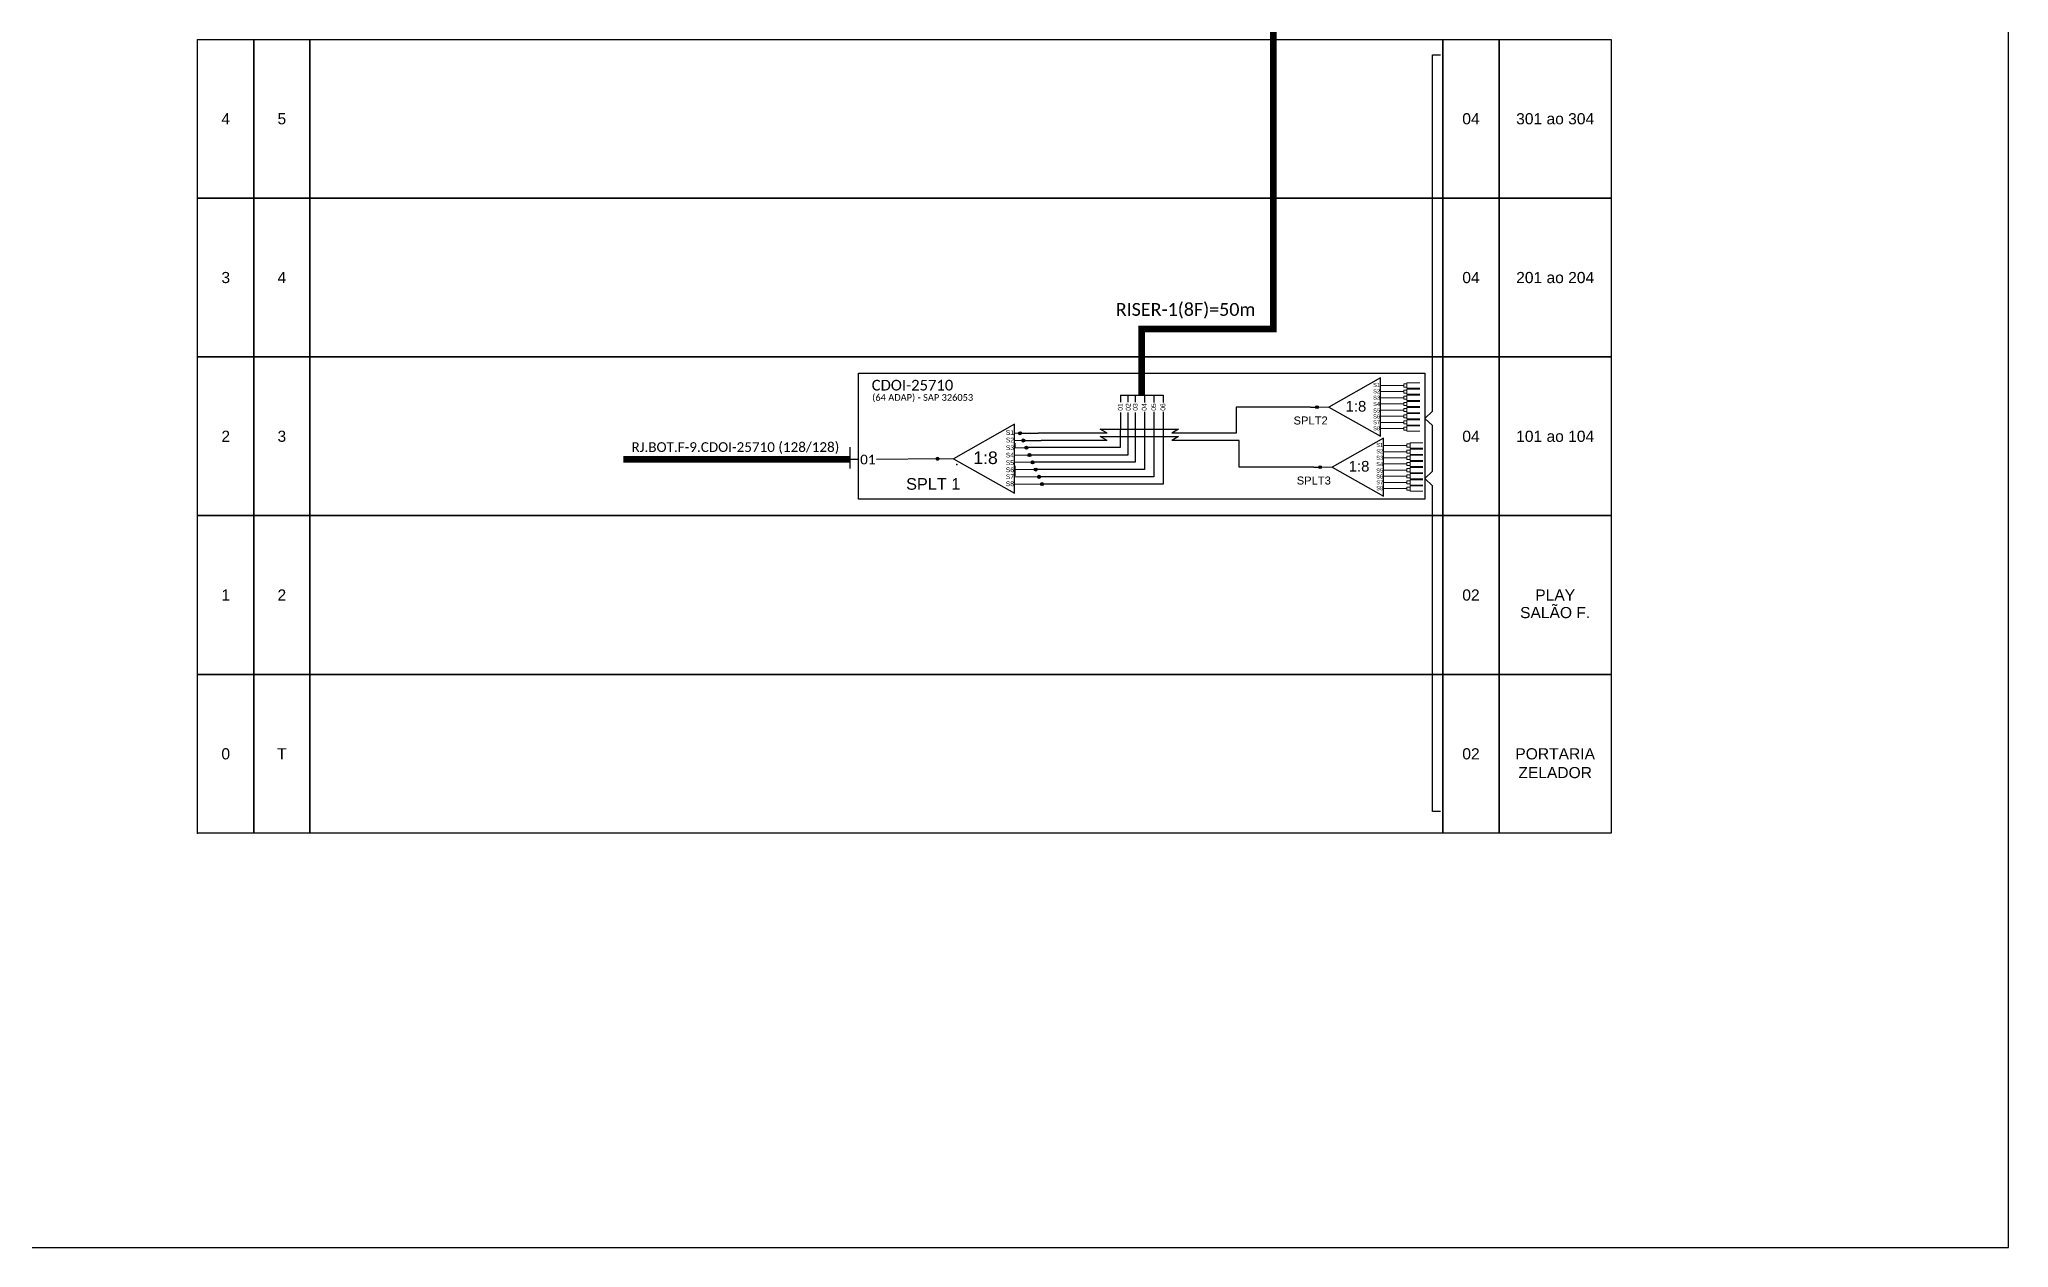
# Model space of a CAD drawing. Extents: x -89 to 1777, y 705 to 1299.
# Drawn here: x 1370.7 to 1776.7, y 705 to 954.2 of the extents above; entities that cross this region are included whole.
import ezdxf
from ezdxf.enums import TextEntityAlignment as Align

# ---------------------------------------------------------------- set-up
doc = ezdxf.new("R2010")
doc.units = 0
doc.styles.add('ARIAL', font='arial.ttf')
doc.styles.get("Standard").update_dxf_attribs({"font": 'arial.ttf'})
doc.styles.add('WMF-Calibri0', font='calibri.ttf')
doc.linetypes.add('RESERVA', pattern='A,0.5,-0.15,["RESERVA",Standard,S=0.18,R=0,X=0,Y=-0.1],-1.3', length=1.95)

# ---------------------------------------------------------------- blocks, each defined once
blk = doc.blocks.new('SPLT_1-8_SC-APC')
at = {"color": 1}
blk.add_lwpolyline([(-7.37, -2.1), (-17.04, -7.55), (-7.37, -13), (-7.37, -2.1)], dxfattribs=at)
at = {"color": 3, "lineweight": 0}
for points in [[(-2.99, -3.51), (-7.37, -3.51)], [(-2.41, -3.02), (-2.41, -4)], [(-2.41, -3.02), (0, -3.02)], [(-7.37, -4.66), (-2.99, -4.66)], [(-7.37, -5.82), (-2.99, -5.82)], [(-7.37, -6.97), (-2.99, -6.97)], [(-2.41, -4), (0, -4)], [(-2.41, -4.17), (-2.41, -5.16)], [(-2.41, -4.17), (0, -4.17)], [(-2.41, -5.16), (0, -5.16)], [(-2.41, -5.32), (-2.41, -6.31)], [(-2.41, -5.32), (0, -5.32)], [(-2.41, -6.31), (0, -6.31)], [(-2.41, -6.48), (-2.41, -7.46)], [(-2.41, -6.48), (0, -6.48)], [(-7.37, -8.12), (-2.99, -8.12)], [(-7.37, -9.28), (-2.99, -9.28)], [(-7.37, -10.43), (-2.99, -10.43)], [(-2.41, -7.46), (0, -7.46)], [(-2.41, -7.63), (-2.41, -8.62)], [(-2.41, -7.63), (0, -7.63)], [(-2.41, -8.62), (0, -8.62)], [(-2.41, -8.78), (-2.41, -9.77)], [(-2.41, -8.78), (0, -8.78)], [(-2.41, -9.77), (0, -9.77)], [(-2.41, -9.94), (-2.41, -10.92)], [(-2.41, -9.94), (0, -9.94)], [(-2.41, -10.92), (0, -10.92)], [(-7.37, -11.58), (-2.99, -11.58)], [(-2.41, -11.09), (-2.41, -12.08)], [(-2.41, -11.09), (0, -11.09)], [(-2.41, -12.08), (0, -12.08)]]:
    blk.add_lwpolyline(points, dxfattribs=at)
for points in [[(-2.99, -3.22), (-2.41, -3.22), (-2.41, -3.8), (-2.99, -3.8)], [(-2.99, -4.38), (-2.41, -4.38), (-2.41, -4.95), (-2.99, -4.95)], [(-2.99, -5.53), (-2.41, -5.53), (-2.41, -6.1), (-2.99, -6.1)], [(-2.99, -6.68), (-2.41, -6.68), (-2.41, -7.26), (-2.99, -7.26)], [(-2.99, -7.84), (-2.41, -7.84), (-2.41, -8.41), (-2.99, -8.41)], [(-2.99, -8.99), (-2.41, -8.99), (-2.41, -9.56), (-2.99, -9.56)], [(-2.99, -10.14), (-2.41, -10.14), (-2.41, -10.72), (-2.99, -10.72)], [(-2.99, -11.3), (-2.41, -11.3), (-2.41, -11.87), (-2.99, -11.87)]]:
    blk.add_lwpolyline(points, close=True, dxfattribs=at)
at = {"color": 1, "lineweight": 0}
blk.add_lwpolyline([(-17.04, -7.55), (-19.26, -7.55)], dxfattribs=at)
at = {"color": 1, "style": 'ARIAL'}
for s, height, p in [('S1', 0.75, (-8.74, -3.78)), ('1:8', 2, (-13.91, -8.4)), ('S2', 0.75, (-8.74, -4.97)), ('S3', 0.75, (-8.74, -6.18)), ('S4', 0.75, (-8.74, -7.36)), ('S5', 0.75, (-8.74, -8.57)), ('S6', 0.75, (-8.74, -9.69)), ('S7', 0.75, (-8.74, -10.78)), ('S8', 0.75, (-8.74, -11.9))]:
    blk.add_text(s, height=height, dxfattribs=at).set_placement(p)
blk = doc.blocks.new('SPLT_1-8_DIV_DIR')
h = blk.add_hatch(color=3)
h.dxf.hatch_style = 1
edge = h.paths.add_edge_path()
edge.add_arc((12.77, 4.04), 0.242, 0, 360)
h = blk.add_hatch(color=3)
h.dxf.hatch_style = 1
edge = h.paths.add_edge_path()
edge.add_arc((13.27, 2.88), 0.242, 0, 360)
h = blk.add_hatch(color=3)
h.dxf.hatch_style = 1
edge = h.paths.add_edge_path()
edge.add_arc((13.77, 1.73), 0.242, 0, 360)
h = blk.add_hatch(color=3)
h.dxf.hatch_style = 1
edge = h.paths.add_edge_path()
edge.add_arc((14.27, 0.58), 0.242, 0, 360)
h = blk.add_hatch(color=3)
h.dxf.hatch_style = 1
edge = h.paths.add_edge_path()
edge.add_arc((14.77, -0.58), 0.242, 0, 360)
h = blk.add_hatch(color=3)
h.dxf.hatch_style = 1
edge = h.paths.add_edge_path()
edge.add_arc((15.27, -1.73), 0.242, 0, 360)
h = blk.add_hatch(color=3)
h.dxf.hatch_style = 1
edge = h.paths.add_edge_path()
edge.add_arc((15.77, -2.88), 0.242, 0, 360)
h = blk.add_hatch(color=3)
h.dxf.hatch_style = 1
edge = h.paths.add_edge_path()
edge.add_arc((16.27, -4.04), 0.242, 0, 360)
at = {"color": 1}
blk.add_lwpolyline([(11.89, 5.45), (2.22, 0), (11.89, -5.45), (11.89, 5.45)], dxfattribs=at)
at = {"color": 7, "lineweight": 0}
for points in [[(12.77, 4.04), (11.89, 4.04)], [(11.89, 2.88), (13.27, 2.88)], [(11.89, 1.73), (13.77, 1.73)], [(11.89, 0.58), (14.27, 0.58)], [(11.89, -0.58), (14.77, -0.58)], [(11.89, -1.73), (15.27, -1.73)], [(11.89, -2.88), (15.77, -2.88)], [(11.89, -4.04), (16.27, -4.04)]]:
    blk.add_lwpolyline(points, dxfattribs=at)
at = {"color": 1, "lineweight": 0}
blk.add_lwpolyline([(2.22, 0), (0, 0)], dxfattribs=at)
at = {"color": 3}
for centre in [(12.77, 4.04), (13.27, 2.88), (13.77, 1.73), (14.27, 0.58), (14.77, -0.58), (15.27, -1.73), (15.77, -2.88), (16.27, -4.04)]:
    blk.add_circle(centre, 0.242, dxfattribs=at)
at = {"color": 1, "style": 'ARIAL'}
for s, height, p in [('S1', 0.75, (10.52, 3.77)), ('S2', 0.75, (10.52, 2.58)), ('1:8', 2, (5.35, -0.85)), ('S3', 0.75, (10.52, 1.37)), ('S4', 0.75, (10.52, 0.19)), ('S5', 0.75, (10.52, -1.02)), ('S6', 0.75, (10.52, -2.14)), ('S7', 0.75, (10.52, -3.24)), ('S8', 0.75, (10.52, -4.36))]:
    blk.add_text(s, height=height, dxfattribs=at).set_placement(p)

msp = doc.modelspace()

# ---------------------------------------------------------------- hatches: boundary and pattern name
h = msp.add_hatch(color=3)
h.dxf.hatch_style = 1
edge = h.paths.add_edge_path()
edge.add_arc((1634.14, 878.39), 0.282, 0, 360)
h = msp.add_hatch(color=3)
h.dxf.hatch_style = 1
edge = h.paths.add_edge_path()
edge.add_arc((1555.9, 867.72), 0.41, 0, 360)
h = msp.add_hatch(color=3)
h.dxf.hatch_style = 1
edge = h.paths.add_edge_path()
edge.add_arc((1634.79, 866.01), 0.282, 0, 360)

# ---------------------------------------------------------------- linework, layer by layer
at = {"color": 3}
msp.add_line((1572.91, 872.98), (1576.65, 872.98), dxfattribs=at)
at = {"color": 2}
for p, q in [((1590.86, 871.48), (1577.3, 871.48)), ((1618.12, 871.48), (1604.22, 871.48)), ((1618.12, 866.01), (1618.12, 871.48)), ((1633.47, 866.01), (1618.12, 866.01))]:
    msp.add_line(p, q, dxfattribs=at)
for points in [[(938.18, 705.02), (1776.75, 705.02), (1776.75, 1299.02), (938.18, 1299.02), (938.18, 705.02)], [(1571.82, 870.92), (1571.82, 870.02)]]:
    msp.add_lwpolyline(points)
at = {"color": 5, "const_width": 1.36}
msp.add_lwpolyline([(1625.16, 1107.15), (1625.16, 894.5), (1597.99, 894.5), (1597.99, 880.83)], dxfattribs=at)
for points in [[(1403.34, 954.22), (1414.91, 954.22), (1414.91, 921.47), (1403.34, 921.47)], [(1414.91, 954.22), (1426.49, 954.22), (1426.49, 921.47), (1414.91, 921.47)], [(1426.49, 954.22), (1660.1, 954.22), (1660.1, 921.47), (1426.49, 921.47)], [(1660.1, 954.22), (1671.67, 954.22), (1671.67, 921.47), (1660.1, 921.47)], [(1671.67, 954.22), (1694.82, 954.22), (1694.82, 921.47), (1671.67, 921.47)], [(1403.34, 921.47), (1414.91, 921.47), (1414.91, 888.73), (1403.34, 888.73)], [(1414.91, 921.47), (1426.49, 921.47), (1426.49, 888.73), (1414.91, 888.73)], [(1426.49, 921.47), (1660.1, 921.47), (1660.1, 888.73), (1426.49, 888.73)], [(1660.1, 921.47), (1671.67, 921.47), (1671.67, 888.73), (1660.1, 888.73)], [(1671.67, 921.47), (1694.82, 921.47), (1694.82, 888.73), (1671.67, 888.73)], [(1403.34, 888.73), (1414.91, 888.73), (1414.91, 855.99), (1403.34, 855.99)], [(1414.91, 888.73), (1426.49, 888.73), (1426.49, 855.99), (1414.91, 855.99)], [(1426.49, 888.73), (1660.1, 888.73), (1660.1, 855.99), (1426.49, 855.99)], [(1660.1, 888.73), (1671.67, 888.73), (1671.67, 855.99), (1660.1, 855.99)], [(1671.67, 888.73), (1694.82, 888.73), (1694.82, 855.99), (1671.67, 855.99)], [(1403.34, 855.99), (1414.91, 855.99), (1414.91, 823.24), (1403.34, 823.24)], [(1414.91, 855.99), (1426.49, 855.99), (1426.49, 823.24), (1414.91, 823.24)], [(1426.49, 855.99), (1660.1, 855.99), (1660.1, 823.24), (1426.49, 823.24)], [(1660.1, 855.99), (1671.67, 855.99), (1671.67, 823.24), (1660.1, 823.24)], [(1671.67, 855.99), (1694.82, 855.99), (1694.82, 823.24), (1671.67, 823.24)], [(1403.34, 823.24), (1414.91, 823.24), (1414.91, 790.5), (1403.34, 790.5)], [(1414.91, 823.24), (1426.49, 823.24), (1426.49, 790.5), (1414.91, 790.5)], [(1426.49, 823.24), (1660.1, 823.24), (1660.1, 790.5), (1426.49, 790.5)], [(1660.1, 823.24), (1671.67, 823.24), (1671.67, 790.5), (1660.1, 790.5)], [(1671.67, 823.24), (1694.82, 823.24), (1694.82, 790.5), (1671.67, 790.5)]]:
    msp.add_lwpolyline(points, close=True)
at = {"color": 3}
for points in [[(1659.6, 795), (1657.95, 795), (1657.95, 860.08), (1657.95, 860.08), (1657.95, 862.14), (1656.38, 863.65), (1657.95, 865.15), (1657.95, 868.88), (1657.95, 868.88), (1657.95, 874.55), (1656.38, 876.05), (1657.95, 877.56), (1657.95, 951), (1659.6, 951)], [(1632.82, 878.39), (1617.47, 878.39), (1617.47, 872.98), (1604.22, 872.98)], [(1632.82, 878.39), (1634.14, 878.39)], [(1590.86, 872.98), (1589.45, 873.84), (1605.61, 873.84), (1604.22, 872.98)], [(1590.86, 872.98), (1576.65, 872.98)], [(1539.68, 867.59), (1537.9, 867.59)], [(1556.31, 867.74), (1543.3, 867.6)]]:
    msp.add_lwpolyline(points, dxfattribs=at)
at = {"color": 1}
msp.add_lwpolyline([(1539.62, 885.36), (1656.38, 885.36), (1656.38, 859.36), (1539.62, 859.36)], close=True, dxfattribs=at)
at = {"color": 5}
for points in [[(1593.59, 877.23), (1593.57, 870.03), (1574.52, 870.03)], [(1595.12, 877.23), (1595.12, 868.49), (1575.17, 868.49)], [(1596.65, 877.23), (1596.65, 866.99), (1575.82, 866.99)], [(1598.57, 877.42), (1598.57, 865.53), (1576.47, 865.53)], [(1593.59, 880.83), (1593.59, 879.38)], [(1593.59, 880.83), (1602.4, 880.83)], [(1595.12, 880.83), (1595.12, 879.38)], [(1596.65, 880.83), (1596.65, 879.38)], [(1598.57, 880.83), (1598.57, 879.34)], [(1572.6, 873.03), (1572.59, 873.03)]]:
    msp.add_lwpolyline(points, dxfattribs=at)
at = {"color": 8, "linetype": 'RESERVA', "ltscale": 4}
for points in [[(1600.48, 877.42), (1600.48, 863.97), (1577.12, 863.97)], [(1602.4, 877.42), (1602.4, 862.47), (1577.77, 862.47)], [(1600.48, 880.83), (1600.48, 879.36)], [(1602.4, 880.83), (1602.4, 879.35)]]:
    msp.add_lwpolyline(points, dxfattribs=at)
at = {"color": 1}
for points in [[(1537.9, 865.73), (1537.9, 870.1)], [(1571.82, 866.27), (1571.82, 864.2)]]:
    msp.add_lwpolyline(points, dxfattribs=at)
at = {"color": 2}
for points in [[(1573.56, 871.48), (1577.3, 871.48)], [(1590.86, 871.48), (1589.45, 872.34), (1605.61, 872.34), (1604.22, 871.48)], [(1633.47, 866.01), (1634.79, 866.01)]]:
    msp.add_lwpolyline(points, dxfattribs=at)
at = {"color": 1, "const_width": 1.36}
msp.add_lwpolyline([(1491.13, 867.6), (1537.9, 867.59)], dxfattribs=at)
at = {"color": 3}
for centre in [(1634.14, 878.39), (1634.79, 866.01)]:
    msp.add_circle(centre, 0.282, dxfattribs=at)
for p in [(1403.34, 921.47), (1403.34, 888.73), (1559.87, 866.55), (1403.34, 855.99), (1403.34, 823.24), (1403.34, 790.5)]:
    msp.add_point(p)

# ---------------------------------------------------------------- block references
at = {"color": 3, "xscale": 1.1, "yscale": 1.1, "zscale": 1.1}
for p in [(1655.33, 886.69), (1655.98, 874.31)]:
    msp.add_blockref('SPLT_1-8_SC-APC', p, dxfattribs=at)
at = {"xscale": 1.3, "yscale": 1.3, "zscale": 1.3}
msp.add_blockref('SPLT_1-8_DIV_DIR', (1556.31, 867.74), dxfattribs=at)

# ---------------------------------------------------------------- texts
at = {"style": 'ARIAL'}
for s, p in [('4', (1409.13, 937.85)), ('5', (1420.7, 937.85)), ('04', (1665.89, 937.85)), ('301 ao 304', (1683.25, 937.85)), ('3', (1409.13, 905.1)), ('4', (1420.7, 905.1)), ('04', (1665.89, 905.1)), ('201 ao 204', (1683.25, 905.1)), ('2', (1409.13, 872.36)), ('3', (1420.7, 872.36)), ('04', (1665.89, 872.36)), ('101 ao 104', (1683.25, 872.36)), ('1', (1409.13, 839.62)), ('2', (1420.7, 839.62)), ('02', (1665.89, 839.62)), ('PLAY', (1683.25, 839.62)), ('SALÃO F.', (1683.25, 836)), ('0', (1409.13, 806.87)), ('02', (1665.89, 806.87)), ('PORTARIA', (1683.25, 806.87)), ('T', (1420.7, 806.87)), ('ZELADOR', (1683.25, 803))]:
    msp.add_text(s, height=2.3, dxfattribs=at).set_placement(p, align=Align.MIDDLE_CENTER)
at = {"color": 5, "style": 'WMF-Calibri0'}
msp.add_text('RISER-1(8F)=50m', height=2.6457, dxfattribs=at).set_placement((1592.65, 897.2))
at = {"color": 1, "style": 'WMF-Calibri0'}
for s, height, p in [('CDOI-25710', 2.2, (1542.33, 881.8)), ('RJ.BOT.F-9.CDOI-25710 (128/128)', 2, (1492.79, 869.13))]:
    msp.add_text(s, height=height, dxfattribs=at).set_placement(p)
msp.add_text('(64 ADAP) - SAP 326053', height=1.375, dxfattribs=at).set_placement((1552.84, 879.68), align=Align.CENTER)
at = {"style": 'ARIAL'}
for s, p in [('01', (1593.58, 878.39)), ('02', (1595.21, 878.39)), ('03', (1596.67, 878.39)), ('04', (1598.5, 878.39)), ('05', (1600.46, 878.39)), ('06', (1602.37, 878.39))]:
    msp.add_text(s, height=0.992, rotation=90, dxfattribs=at).set_placement(p, align=Align.MIDDLE_CENTER)
for s, p in [('SPLT2', (1632.83, 874.79)), ('SPLT3', (1633.48, 862.41))]:
    msp.add_text(s, height=1.65, dxfattribs=at).set_placement(p, align=Align.CENTER)
at = {"style": 'WMF-Calibri0'}
msp.add_text('01', height=2, dxfattribs=at).set_placement((1539.95, 866.56))
at = {"color": 7, "style": 'ARIAL'}
msp.add_text('SPLT 1', height=2.4, dxfattribs=at).set_placement((1549.42, 861.33))

doc.saveas('drawing.dxf')
